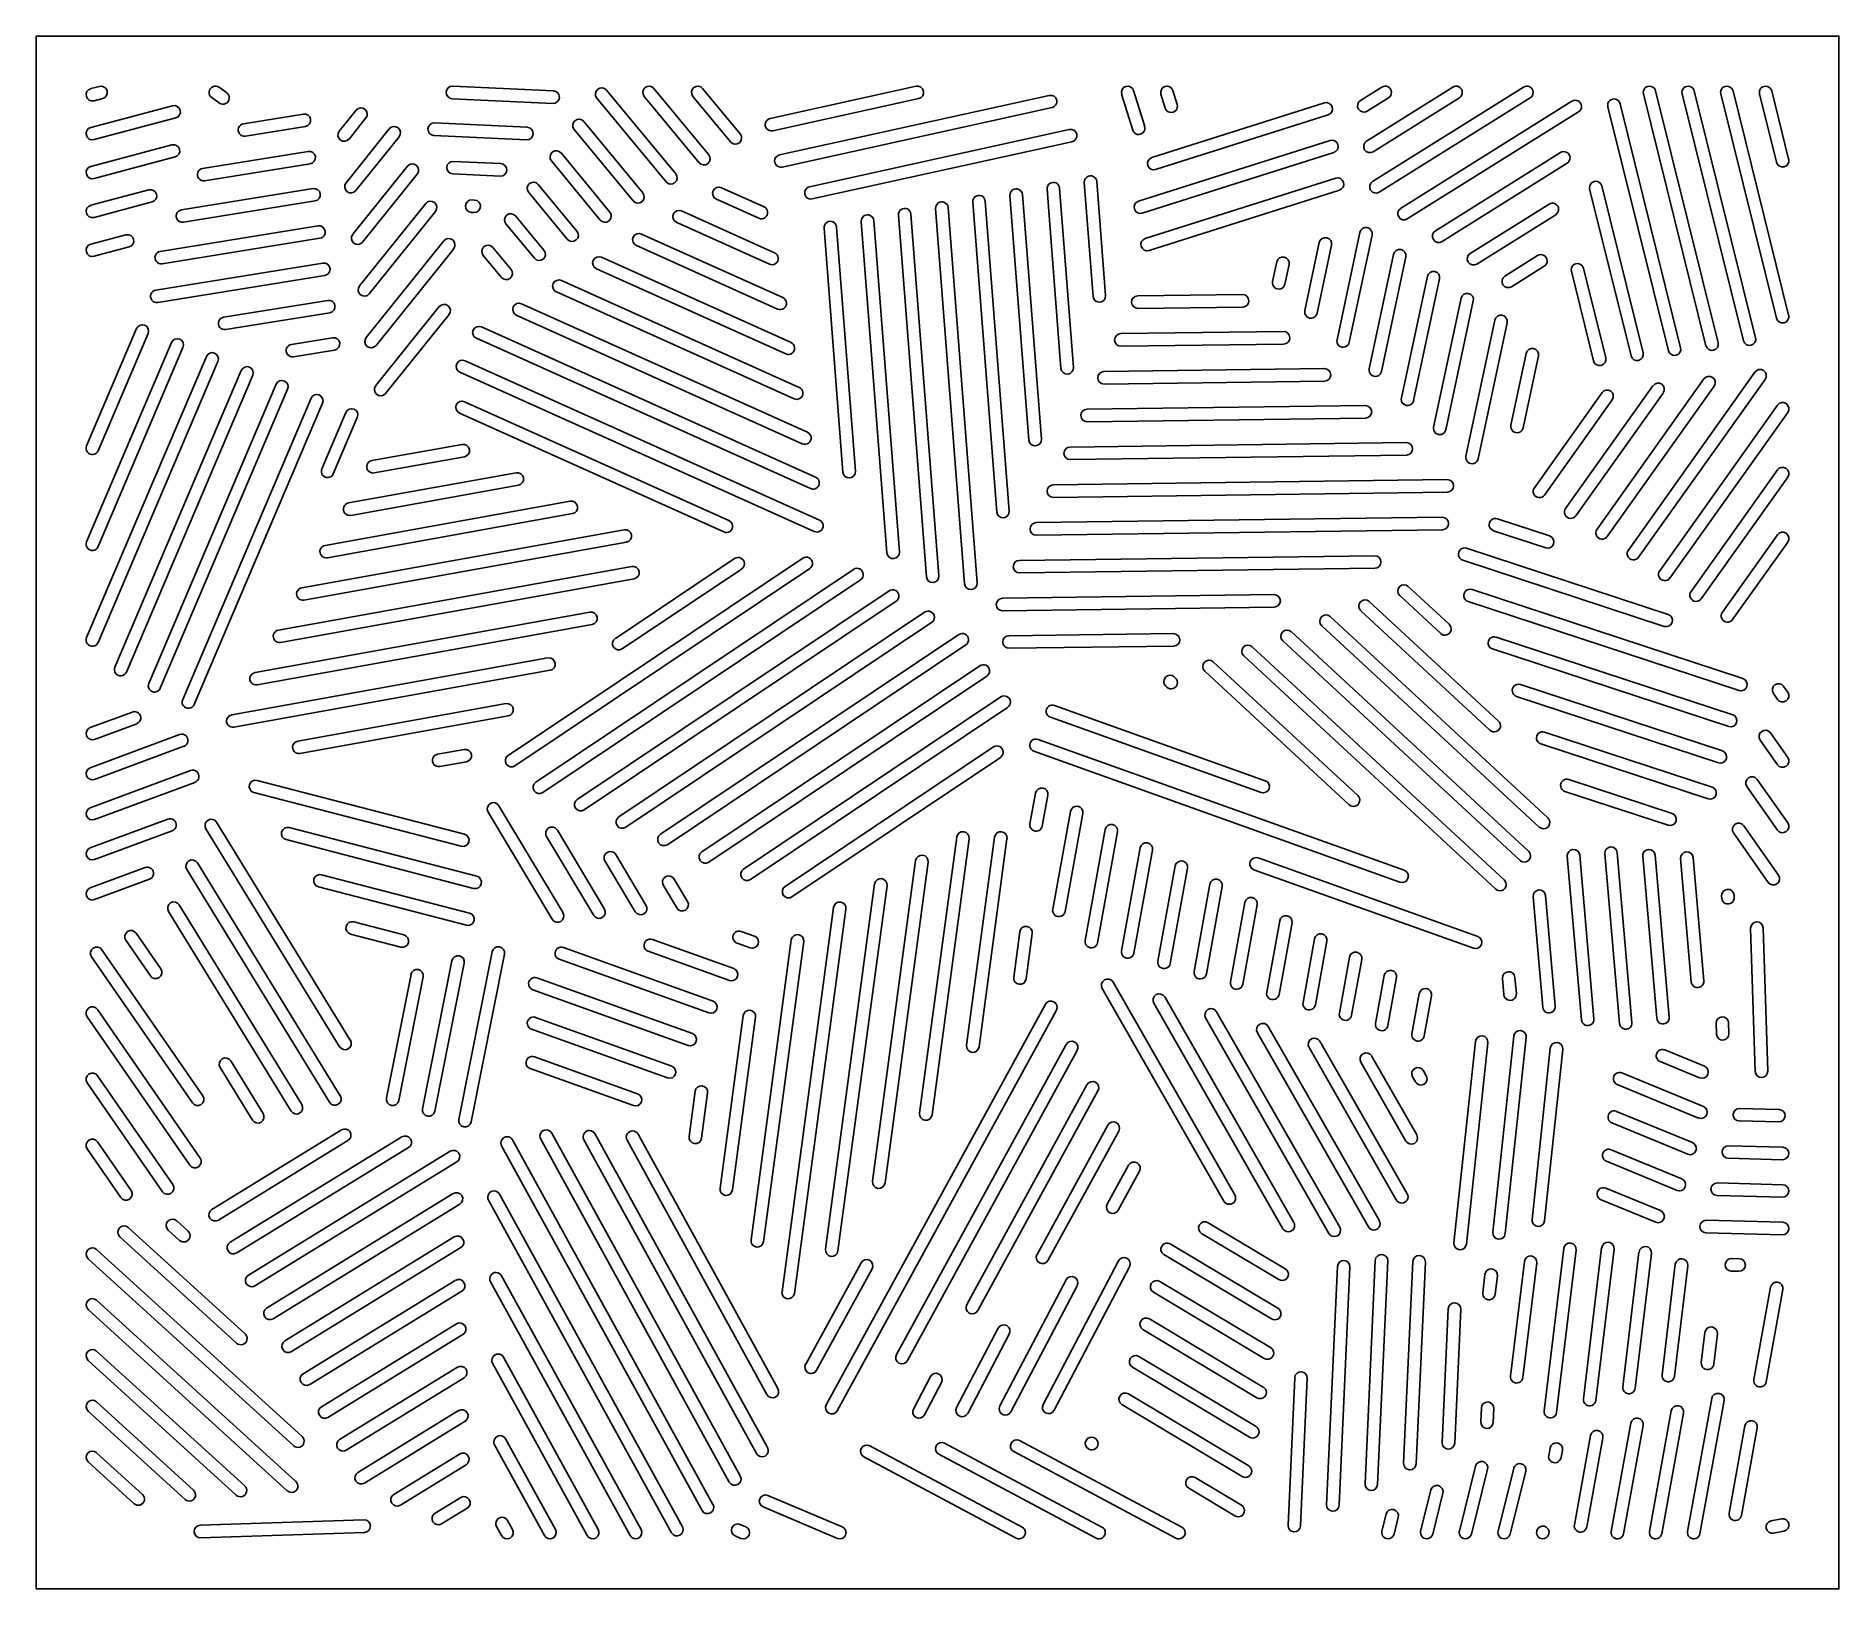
# Model space of a CAD drawing. Header units: inches. Extents: x 0 to 36, y 0 to 31.
import ezdxf

# ---------------------------------------------------------------- set-up
doc = ezdxf.new("R2010")
doc.units = ezdxf.units.IN
doc.layers.add('PROFILE', color=1, linetype='Continuous')
doc.layers.add('SLOTS', color=3, linetype='Continuous')

msp = doc.modelspace()

# ---------------------------------------------------------------- linework, layer by layer
at = {"layer": 'PROFILE'}
msp.add_lwpolyline([(0, 0), (36, 0), (36, 31), (0, 31)], close=True, dxfattribs=at)
at = {"layer": 'SLOTS'}
for p, q in [((1.093, 29.95), (1.267, 29.996)), ((3.653, 29.977), (3.807, 29.867)), ((8.319, 30), (10.33, 29.906)), ((11.39, 29.922), (12.773, 28.25)), ((12.337, 29.955), (13.431, 28.631)), ((13.31, 29.955), (14.061, 29.046)), ((14.657, 29.354), (17.573, 29.997)), ((21.916, 29.912), (22.137, 29.194)), ((22.701, 29.912), (22.785, 29.637)), ((26.446, 29.713), (26.874, 29.981)), ((26.567, 28.904), (28.288, 29.981)), ((26.689, 28.095), (29.702, 29.981)), ((32.339, 29.905), (33.587, 24.878)), ((33.112, 29.905), (34.335, 24.978)), ((33.885, 29.905), (34.996, 25.427)), ((34.657, 29.905), (34.996, 28.54)), ((1.093, 29.173), (2.726, 29.608)), ((1.331, 29.754), (1.157, 29.708)), ((3.662, 29.663), (3.508, 29.773)), ((6.055, 29.102), (6.393, 29.521)), ((10.318, 29.656), (8.307, 29.75)), ((12.58, 28.091), (11.198, 29.763)), ((13.238, 28.472), (12.144, 29.795)), ((13.868, 28.887), (13.117, 29.795)), ((17.627, 29.753), (14.711, 29.11)), ((14.847, 28.628), (20.233, 29.815)), ((20.287, 29.571), (14.9, 28.384)), ((21.898, 29.121), (21.677, 29.838)), ((22.281, 28.575), (25.725, 29.665)), ((22.546, 29.563), (22.462, 29.838)), ((27.007, 29.769), (26.579, 29.501)), ((28.42, 29.769), (26.7, 28.692)), ((29.834, 29.769), (26.821, 27.883)), ((27.248, 27.561), (30.668, 29.701)), ((32.597, 24.717), (31.387, 29.59)), ((31.63, 29.65), (32.839, 24.778)), ((33.344, 24.818), (32.097, 29.845)), ((34.092, 24.918), (32.869, 29.845)), ((34.754, 25.367), (33.642, 29.845)), ((34.754, 28.48), (34.415, 29.845)), ((2.79, 29.367), (1.157, 28.932)), ((4.141, 29.249), (5.338, 29.442)), ((5.378, 29.196), (4.181, 29.003)), ((6.587, 29.365), (6.25, 28.945)), ((7.956, 29.266), (9.806, 29.179)), ((10.937, 29.294), (12.115, 27.868)), ((25.801, 29.427), (22.356, 28.336)), ((30.801, 29.489), (27.381, 27.349)), ((1.093, 28.397), (2.712, 28.828)), ((6.19, 28.072), (7.054, 29.147)), ((7.249, 28.991), (6.385, 27.915)), ((9.794, 28.93), (7.945, 29.016)), ((11.923, 27.709), (10.744, 29.135)), ((15.446, 27.992), (20.631, 29.135)), ((20.684, 28.891), (15.5, 27.748)), ((22.013, 27.703), (25.838, 28.914)), ((2.776, 28.587), (1.157, 28.156)), ((3.325, 28.358), (5.435, 28.698)), ((5.475, 28.452), (3.364, 28.111)), ((8.331, 28.498), (9.281, 28.453)), ((11.265, 27.328), (10.29, 28.506)), ((10.483, 28.666), (11.458, 27.487)), ((25.913, 28.676), (22.089, 27.465)), ((27.942, 27.11), (30.44, 28.674)), ((30.573, 28.462), (28.075, 26.898)), ((6.325, 27.042), (7.417, 28.402)), ((7.612, 28.245), (6.519, 26.885)), ((9.27, 28.203), (8.319, 28.248)), ((21.18, 28.094), (21.356, 25.819)), ((22.148, 26.959), (25.951, 28.163)), ((1.093, 27.621), (2.253, 27.93)), ((2.902, 27.53), (5.532, 27.954)), ((8.706, 27.729), (8.757, 27.727)), ((10.607, 26.946), (9.837, 27.878)), ((10.029, 28.037), (10.8, 27.105)), ((14.433, 27.364), (13.584, 27.745)), ((13.687, 27.973), (14.536, 27.592)), ((19.824, 22.932), (19.447, 27.815)), ((19.696, 27.835), (20.074, 22.951)), ((20.466, 24.366), (20.189, 27.945)), ((20.438, 27.964), (20.715, 24.385)), ((21.107, 25.8), (20.931, 28.075)), ((26.026, 27.925), (22.224, 26.721)), ((31.849, 24.617), (31.022, 27.947)), ((31.265, 28.008), (32.091, 24.677)), ((2.317, 27.688), (1.157, 27.38)), ((5.572, 27.708), (2.942, 27.283)), ((6.459, 26.012), (7.781, 27.657)), ((7.976, 27.5), (6.654, 25.855)), ((8.745, 27.477), (8.694, 27.48)), ((9.576, 27.409), (10.142, 26.724)), ((12.888, 27.51), (14.747, 26.674)), ((17.778, 20.206), (17.22, 27.426)), ((17.469, 27.446), (18.028, 20.225)), ((18.542, 20.064), (17.962, 27.556)), ((18.212, 27.575), (18.791, 20.083)), ((19.183, 21.498), (18.705, 27.686)), ((18.954, 27.705), (19.432, 21.517)), ((28.636, 26.66), (30.212, 27.646)), ((30.344, 27.434), (28.769, 26.448)), ((1.093, 26.845), (1.795, 27.032)), ((2.479, 26.702), (5.63, 27.21)), ((9.95, 26.565), (9.383, 27.25)), ((12.089, 27.047), (14.911, 25.778)), ((14.644, 26.446), (12.785, 27.282)), ((16.113, 22.294), (15.736, 27.167)), ((15.985, 27.186), (16.362, 22.313)), ((16.989, 20.682), (16.478, 27.297)), ((16.727, 27.316), (17.239, 20.701)), ((25.978, 24.938), (26.434, 27.079)), ((26.678, 27.027), (26.222, 24.886)), ((1.859, 26.79), (1.157, 26.603)), ((5.669, 26.964), (2.519, 26.456)), ((6.594, 24.981), (8.144, 26.911)), ((8.339, 26.755), (6.789, 24.825)), ((9.122, 26.781), (9.484, 26.342)), ((14.808, 25.55), (11.987, 26.819)), ((25.335, 25.519), (25.624, 26.877)), ((25.869, 26.825), (25.579, 25.467)), ((26.621, 24.357), (27.108, 26.642)), ((2.39, 25.928), (5.727, 26.466)), ((9.292, 26.183), (8.929, 26.621)), ((14.972, 24.654), (11.188, 26.355)), ((11.29, 26.583), (15.075, 24.882)), ((24.692, 26.1), (24.775, 26.491)), ((25.02, 26.439), (24.936, 26.048)), ((27.352, 26.59), (26.865, 24.305)), ((29.33, 26.209), (29.983, 26.618)), ((30.116, 26.406), (29.463, 25.997)), ((31.101, 24.517), (30.657, 26.305)), ((30.9, 26.365), (31.343, 24.577)), ((5.767, 26.22), (2.43, 25.681)), ((10.492, 26.12), (15.239, 23.986)), ((27.264, 23.775), (27.781, 26.204)), ((28.026, 26.152), (27.508, 23.723)), ((3.745, 25.387), (5.824, 25.722)), ((6.784, 24.021), (8.051, 25.598)), ((9.693, 25.657), (15.403, 23.09)), ((15.136, 23.758), (10.389, 25.892)), ((21.997, 25.813), (24.09, 25.841)), ((24.094, 25.591), (22.001, 25.563)), ((27.907, 23.194), (28.455, 25.767)), ((28.699, 25.715), (28.151, 23.142)), ((5.864, 25.476), (3.785, 25.14)), ((8.246, 25.441), (6.979, 23.864)), ((15.3, 22.862), (9.59, 25.429)), ((28.55, 22.613), (29.129, 25.33)), ((29.373, 25.277), (28.794, 22.561)), ((1.01, 22.819), (2.008, 25.161)), ((1.01, 20.905), (2.704, 24.883)), ((2.238, 25.063), (1.24, 22.721)), ((5.1, 24.846), (5.921, 24.978)), ((15.464, 21.966), (8.792, 24.966)), ((8.894, 25.194), (15.567, 22.194)), ((21.66, 25.059), (24.908, 25.102)), ((24.912, 24.852), (21.663, 24.809)), ((1.01, 18.992), (3.401, 24.604)), ((2.934, 24.785), (1.24, 20.807)), ((3.631, 24.506), (1.24, 18.894)), ((5.961, 24.732), (5.14, 24.599)), ((8.566, 24.519), (15.642, 21.338)), ((29.448, 23.231), (29.754, 24.666)), ((29.999, 24.614), (29.693, 23.179)), ((1.574, 18.401), (4.098, 24.326)), ((4.328, 24.228), (1.804, 18.303)), ((15.54, 21.11), (8.463, 24.291)), ((21.322, 24.304), (25.726, 24.362)), ((31.169, 21.154), (33.304, 24.156)), ((31.795, 20.74), (34.322, 24.292)), ((34.526, 24.147), (31.999, 20.595)), ((2.251, 18.078), (4.794, 24.048)), ((5.024, 23.95), (2.481, 17.98)), ((2.928, 17.754), (5.491, 23.77)), ((25.729, 24.112), (21.326, 24.054)), ((29.918, 21.982), (31.269, 23.883)), ((30.543, 21.568), (32.287, 24.019)), ((32.491, 23.874), (30.747, 21.423)), ((33.508, 24.011), (31.373, 21.009)), ((5.721, 23.672), (3.158, 17.656)), ((5.706, 22.359), (6.185, 23.485)), ((13.733, 21.1), (8.453, 23.473)), ((8.555, 23.701), (13.836, 21.328)), ((20.985, 23.55), (26.544, 23.623)), ((31.473, 23.738), (30.121, 21.838)), ((32.421, 20.326), (34.773, 23.633)), ((34.977, 23.488), (32.625, 20.181)), ((6.415, 23.387), (5.936, 22.261)), ((26.547, 23.373), (20.988, 23.3)), ((6.705, 22.525), (8.508, 22.849)), ((20.647, 22.795), (27.362, 22.884)), ((8.552, 22.603), (6.749, 22.279)), ((27.365, 22.634), (20.651, 22.545)), ((33.047, 19.912), (34.773, 22.339)), ((6.239, 21.679), (9.586, 22.281)), ((9.631, 22.035), (6.283, 21.432)), ((20.31, 22.041), (28.18, 22.145)), ((34.977, 22.194), (33.25, 19.767)), ((5.772, 20.833), (10.665, 21.713)), ((28.183, 21.895), (20.313, 21.791)), ((10.709, 21.467), (5.817, 20.586)), ((19.972, 21.286), (28.08, 21.393)), ((29.18, 21.363), (30.222, 21.021)), ((5.306, 19.986), (11.743, 21.145)), ((11.788, 20.899), (5.35, 19.74)), ((28.083, 21.143), (19.976, 21.036)), ((30.144, 20.783), (29.102, 21.126)), ((33.673, 19.498), (34.773, 21.045)), ((34.977, 20.9), (33.876, 19.353)), ((9.424, 16.639), (15.309, 20.577)), ((11.567, 18.975), (13.949, 20.569)), ((19.635, 20.532), (26.729, 20.625)), ((32.513, 19.216), (28.488, 20.538)), ((28.566, 20.776), (32.591, 19.453)), ((4.839, 19.14), (11.896, 20.411)), ((11.94, 20.165), (4.884, 18.894)), ((15.448, 20.369), (9.563, 16.431)), ((9.978, 16.107), (16.325, 20.354)), ((14.088, 20.361), (11.706, 18.767)), ((26.732, 20.375), (19.638, 20.282)), ((16.464, 20.146), (10.118, 15.899)), ((10.808, 15.76), (17.034, 19.926)), ((19.297, 19.777), (24.721, 19.849)), ((28.048, 19.073), (27.23, 19.83)), ((27.399, 20.014), (28.218, 19.257)), ((28.674, 19.951), (34.084, 18.174)), ((4.373, 18.294), (11.059, 19.498)), ((17.173, 19.718), (10.947, 15.552)), ((11.637, 15.412), (17.743, 19.498)), ((24.724, 19.599), (19.301, 19.527)), ((29.032, 17.142), (26.451, 19.529)), ((26.621, 19.713), (29.202, 17.325)), ((34.006, 17.936), (28.596, 19.713)), ((11.103, 19.252), (4.417, 18.048)), ((17.882, 19.29), (11.776, 15.205)), ((25.063, 19.11), (29.802, 14.727)), ((30.016, 15.21), (25.672, 19.228)), ((25.842, 19.412), (30.186, 15.394)), ((12.467, 15.065), (18.427, 19.053)), ((18.566, 18.845), (12.606, 14.857)), ((19.428, 19.029), (22.713, 19.072)), ((22.716, 18.822), (19.431, 18.779)), ((24.284, 18.809), (29.317, 14.154)), ((29.632, 14.543), (24.893, 18.927)), ((33.8, 17.214), (29.079, 18.765)), ((29.157, 19.003), (33.878, 17.452)), ((3.907, 17.448), (10.222, 18.585)), ((13.296, 14.718), (18.844, 18.43)), ((23.505, 18.508), (26.391, 15.839)), ((29.148, 13.97), (24.114, 18.625)), ((10.266, 18.339), (3.951, 17.202)), ((18.983, 18.222), (13.435, 14.51)), ((22.582, 18), (22.557, 18.023)), ((22.726, 18.207), (22.752, 18.183)), ((26.221, 15.655), (23.335, 18.324)), ((29.64, 18.055), (33.672, 16.73)), ((34.896, 18.018), (34.977, 17.902)), ((5.225, 16.924), (9.385, 17.673)), ((14.126, 14.37), (19.262, 17.807)), ((33.594, 16.493), (29.562, 17.817)), ((34.773, 17.758), (34.692, 17.874)), ((1.082, 17.194), (1.923, 17.506)), ((9.429, 17.427), (5.27, 16.678)), ((19.401, 17.599), (14.265, 14.162)), ((24.46, 15.899), (20.254, 17.402)), ((20.338, 17.637), (24.544, 16.135)), ((1.082, 16.394), (2.865, 17.055)), ((2.01, 17.271), (1.168, 16.96)), ((20.007, 16.959), (27.32, 14.347)), ((30.123, 17.107), (33.466, 16.009)), ((34.773, 16.453), (34.427, 16.946)), ((34.631, 17.09), (34.977, 16.597)), ((2.952, 16.821), (1.168, 16.16)), ((8.018, 16.664), (8.548, 16.76)), ((14.955, 14.023), (19.118, 16.808)), ((19.257, 16.6), (15.094, 13.815)), ((27.235, 14.111), (19.923, 16.724)), ((33.388, 15.771), (30.045, 16.869)), ((1.082, 15.595), (3.086, 16.337)), ((8.592, 16.514), (8.062, 16.418)), ((3.172, 16.102), (1.168, 15.36)), ((8.49, 14.825), (4.349, 15.9)), ((4.412, 16.142), (8.553, 15.067)), ((19.847, 15.275), (19.958, 15.887)), ((20.204, 15.843), (20.093, 15.23)), ((32.589, 15.244), (30.528, 15.921)), ((30.606, 16.159), (32.667, 15.481)), ((34.773, 15.148), (34.162, 16.018)), ((34.366, 16.162), (34.977, 15.292)), ((10.307, 13.37), (9.029, 15.508)), ((9.243, 15.636), (10.522, 13.498)), ((20.301, 13.57), (20.655, 15.523)), ((1.082, 14.795), (2.631, 15.369)), ((2.718, 15.134), (1.168, 14.56)), ((6.062, 10.824), (3.392, 15.176)), ((3.605, 15.307), (6.275, 10.955)), ((5.056, 15.2), (8.801, 14.228)), ((10.409, 15.148), (11.351, 13.573)), ((20.901, 15.479), (20.547, 13.525)), ((20.951, 12.945), (21.351, 15.159)), ((34.101, 15.234), (34.794, 14.248)), ((8.738, 13.986), (4.993, 14.958)), ((11.136, 13.445), (10.194, 15.02)), ((17.643, 9.495), (18.383, 15.008)), ((18.631, 14.975), (17.891, 9.462)), ((18.582, 10.853), (19.14, 15.009)), ((19.387, 14.976), (18.83, 10.82)), ((21.597, 15.115), (21.197, 12.901)), ((21.675, 12.739), (22.047, 14.796)), ((34.589, 14.105), (33.897, 15.091)), ((1.082, 13.995), (2.177, 14.401)), ((3.224, 14.494), (6.075, 9.847)), ((11.965, 13.52), (11.36, 14.532)), ((11.575, 14.66), (12.179, 13.648)), ((16.704, 8.138), (17.563, 14.541)), ((17.811, 14.507), (16.952, 8.104)), ((22.293, 14.751), (21.921, 12.694)), ((22.4, 12.532), (22.744, 14.432)), ((24.403, 14.592), (28.788, 13.026)), ((30.859, 11.361), (30.576, 14.625)), ((30.825, 14.647), (31.108, 11.382)), ((31.618, 11.287), (31.324, 14.676)), ((31.573, 14.698), (31.867, 11.309)), ((32.362, 11.392), (32.081, 14.628)), ((32.33, 14.649), (32.611, 11.414)), ((33.052, 12.118), (32.838, 14.579)), ((33.087, 14.6), (33.301, 12.14)), ((2.264, 14.166), (1.168, 13.761)), ((5.862, 9.716), (3.011, 14.364)), ((5.699, 14.258), (8.656, 13.491)), ((12.794, 13.595), (12.526, 14.043)), ((12.74, 14.172), (13.008, 13.723)), ((15.765, 6.78), (16.744, 14.073)), ((22.99, 14.387), (22.646, 12.487)), ((23.125, 12.325), (23.44, 14.068)), ((28.704, 12.79), (24.319, 14.357)), ((8.593, 13.249), (5.637, 14.016)), ((16.992, 14.04), (16.013, 6.747)), ((23.686, 14.023), (23.371, 12.28)), ((23.85, 12.118), (24.136, 13.704)), ((30.084, 11.612), (29.893, 13.818)), ((30.142, 13.84), (30.333, 11.634)), ((33.66, 13.789), (33.656, 13.83)), ((33.905, 13.852), (33.909, 13.81)), ((5.091, 9.538), (2.646, 13.525)), ((2.859, 13.655), (5.304, 9.669)), ((14.895, 5.934), (15.924, 13.605)), ((16.172, 13.572), (15.142, 5.901)), ((24.382, 13.659), (24.096, 12.073)), ((24.574, 11.911), (24.833, 13.34)), ((1.998, 13.091), (2.489, 12.379)), ((7.284, 12.814), (6.28, 13.074)), ((6.343, 13.316), (7.347, 13.056)), ((12.306, 12.966), (13.931, 12.384)), ((14.081, 13.127), (14.343, 13.033)), ((19.521, 12.211), (19.643, 13.119)), ((19.891, 13.086), (19.769, 12.178)), ((25.079, 13.295), (24.82, 11.866)), ((25.299, 11.704), (25.529, 12.976)), ((34.328, 10.33), (34.237, 13.189)), ((34.487, 13.197), (34.578, 10.338)), ((3.122, 9.703), (1.108, 12.619)), ((1.314, 12.761), (3.328, 9.845)), ((2.283, 12.237), (1.792, 12.949)), ((8.44, 9.37), (9.106, 12.721)), ((9.352, 12.673), (8.686, 9.322)), ((10.531, 12.805), (13.519, 11.735)), ((13.846, 12.149), (12.221, 12.731)), ((14.259, 12.798), (13.997, 12.892)), ((14.276, 6.966), (15.08, 12.956)), ((15.328, 12.922), (14.524, 6.932)), ((25.775, 12.931), (25.545, 11.659)), ((26.024, 11.497), (26.225, 12.612)), ((6.997, 9.801), (7.487, 12.267)), ((7.719, 9.585), (8.305, 12.539)), ((8.551, 12.49), (7.964, 9.537)), ((13.434, 11.5), (10.446, 12.57)), ((26.471, 12.567), (26.27, 11.453)), ((26.749, 11.29), (26.922, 12.248)), ((7.732, 12.218), (7.242, 9.752)), ((13.022, 10.851), (9.917, 11.963)), ((10.002, 12.198), (13.106, 11.086)), ((23.718, 7.742), (21.289, 11.989)), ((21.506, 12.113), (23.935, 7.866)), ((27.168, 12.203), (26.995, 11.246)), ((27.473, 11.083), (27.618, 11.884)), ((29.31, 11.863), (29.282, 12.188)), ((29.531, 12.209), (29.559, 11.885)), ((1.228, 11.566), (3.275, 8.602)), ((15.779, 3.678), (20.154, 11.672)), ((20.374, 11.552), (15.999, 3.558)), ((24.897, 7.192), (22.322, 11.694)), ((22.539, 11.818), (25.114, 7.316)), ((23.571, 11.523), (26.032, 7.222)), ((27.864, 11.839), (27.72, 11.039)), ((3.069, 8.46), (1.022, 11.424)), ((12.61, 10.202), (9.892, 11.175)), ((9.976, 11.41), (12.694, 10.437)), ((13.658, 7.998), (14.121, 11.445)), ((14.369, 11.412), (13.906, 7.964)), ((25.815, 7.098), (23.354, 11.399)), ((24.604, 11.228), (26.823, 7.35)), ((33.554, 11.077), (33.547, 11.293)), ((33.797, 11.301), (33.804, 11.085)), ((17.182, 4.678), (20.569, 10.868)), ((26.606, 7.226), (24.387, 11.104)), ((27.161, 7.765), (25.42, 10.809)), ((25.637, 10.934), (27.378, 7.889)), ((28.313, 6.909), (28.742, 10.929)), ((28.991, 10.902), (28.562, 6.882)), ((29.09, 7.119), (29.508, 11.035)), ((29.756, 11.008), (29.338, 7.093)), ((3.889, 10.541), (4.534, 9.491)), ((9.951, 10.623), (12.011, 9.885)), ((20.789, 10.748), (17.401, 4.558)), ((27.352, 8.942), (26.452, 10.515)), ((26.669, 10.639), (27.569, 9.066)), ((29.871, 7.376), (30.237, 10.798)), ((30.485, 10.772), (30.12, 7.349)), ((33.218, 10.204), (32.429, 10.528)), ((32.524, 10.76), (33.313, 10.435)), ((2.524, 7.93), (1.022, 10.104)), ((1.228, 10.246), (2.73, 8.072)), ((4.321, 9.36), (3.676, 10.41)), ((11.927, 9.65), (9.867, 10.387)), ((27.542, 10.12), (27.485, 10.22)), ((27.702, 10.344), (27.759, 10.244)), ((31.668, 10.301), (33.293, 9.632)), ((13.04, 9.029), (13.161, 9.934)), ((13.409, 9.901), (13.288, 8.996)), ((18.584, 5.678), (20.985, 10.065)), ((21.204, 9.945), (18.803, 5.558)), ((33.198, 9.401), (31.573, 10.069)), ((31.56, 9.534), (33.077, 8.91)), ((34.016, 9.592), (34.804, 9.572)), ((3.51, 7.576), (6.098, 9.163)), ((3.875, 6.92), (7.306, 9.025)), ((10.297, 9.099), (14.062, 2.255)), ((11.158, 9.089), (14.606, 2.822)), ((12.02, 9.078), (14.814, 4)), ((19.987, 6.678), (21.4, 9.261)), ((21.619, 9.141), (20.206, 6.558)), ((32.982, 8.679), (31.465, 9.303)), ((34.797, 9.322), (34.01, 9.342)), ((1.692, 7.814), (1.022, 8.784)), ((1.228, 8.927), (1.898, 7.956)), ((6.228, 8.95), (3.641, 7.363)), ((7.437, 8.812), (4.006, 6.707)), ((4.239, 6.264), (8.272, 8.737)), ((13.298, 1.567), (9.297, 8.843)), ((9.516, 8.963), (13.517, 1.688)), ((13.842, 2.134), (10.078, 8.979)), ((14.386, 2.701), (10.939, 8.968)), ((14.595, 3.879), (11.801, 8.958)), ((31.452, 8.768), (32.862, 8.188)), ((33.794, 8.848), (34.878, 8.819)), ((8.402, 8.524), (4.37, 6.05)), ((21.389, 7.679), (21.815, 8.458)), ((22.035, 8.338), (21.608, 7.559)), ((32.767, 7.956), (31.357, 8.537)), ((34.872, 8.569), (33.788, 8.598)), ((31.344, 8.001), (32.437, 7.552)), ((33.572, 8.104), (34.878, 8.069)), ((4.604, 5.607), (8.33, 7.893)), ((8.461, 7.68), (4.735, 5.394)), ((12.687, 1.123), (9.035, 7.762)), ((9.254, 7.882), (12.906, 1.243)), ((32.342, 7.32), (31.249, 7.77)), ((34.872, 7.819), (33.566, 7.854)), ((1.842, 7.215), (4.173, 5.093)), ((2.808, 7.35), (3.034, 7.144)), ((23.403, 7.311), (24.945, 6.39)), ((33.35, 7.359), (34.878, 7.319)), ((4.005, 4.908), (1.674, 7.03)), ((2.866, 6.959), (2.64, 7.165)), ((4.968, 4.951), (8.351, 7.026)), ((22.648, 6.888), (24.799, 5.604)), ((24.816, 6.176), (23.274, 7.097)), ((34.872, 7.069), (33.344, 7.109)), ((5.144, 2.857), (1.041, 6.592)), ((1.209, 6.777), (5.312, 3.042)), ((8.482, 6.813), (5.099, 4.738)), ((15.368, 4.487), (16.475, 6.511)), ((20.108, 3.682), (21.613, 6.548)), ((24.67, 5.389), (22.52, 6.674)), ((26.538, 2.095), (26.742, 6.559)), ((26.992, 6.547), (26.788, 2.084)), ((27.308, 2.509), (27.492, 6.537)), ((27.742, 6.526), (27.558, 2.497)), ((29.442, 4.25), (29.718, 6.538)), ((29.967, 6.508), (29.69, 4.22)), ((30.113, 3.555), (30.505, 6.796)), ((30.753, 6.766), (30.362, 3.525)), ((30.898, 3.795), (31.262, 6.812)), ((31.511, 6.782), (31.146, 3.765)), ((31.682, 4.036), (32.007, 6.726)), ((32.256, 6.696), (31.931, 4.006)), ((32.467, 4.276), (32.733, 6.482)), ((33.857, 6.595), (34.01, 6.591)), ((5.333, 4.295), (8.372, 6.159)), ((11.863, 1.065), (9.075, 6.133)), ((9.294, 6.253), (12.082, 1.185)), ((16.694, 6.391), (15.587, 4.367)), ((19.244, 3.652), (20.568, 6.171)), ((21.835, 6.432), (20.329, 3.566)), ((22.439, 6.14), (24.652, 4.818)), ((25.769, 1.682), (25.986, 6.436)), ((26.235, 6.425), (26.018, 1.67)), ((28.887, 5.913), (28.932, 6.28)), ((29.18, 6.25), (29.136, 5.883)), ((32.982, 6.452), (32.715, 4.246)), ((34.004, 6.342), (33.851, 6.346)), ((1.209, 5.762), (5.186, 2.143)), ((8.503, 5.946), (5.464, 4.082)), ((20.789, 6.054), (19.466, 3.536)), ((24.524, 4.603), (22.311, 5.925)), ((34.303, 4.179), (34.635, 6.021)), ((34.881, 5.977), (34.549, 4.134)), ((5.017, 1.958), (1.041, 5.578)), ((28.078, 2.922), (28.2, 5.593)), ((28.449, 5.582), (28.327, 2.911)), ((5.697, 3.638), (8.394, 5.293)), ((8.525, 5.08), (5.828, 3.425)), ((18.381, 3.622), (19.213, 5.204)), ((19.434, 5.088), (18.603, 3.505)), ((24.378, 3.817), (22.101, 5.177)), ((22.23, 5.391), (24.506, 4.031)), ((33.252, 4.517), (33.324, 5.12)), ((33.573, 5.09), (33.5, 4.487)), ((1.209, 4.748), (4.166, 2.057)), ((3.997, 1.873), (1.041, 4.563)), ((6.062, 2.982), (8.415, 4.426)), ((11.007, 1.065), (9.115, 4.504)), ((9.334, 4.624), (11.226, 1.185)), ((24.232, 3.03), (21.892, 4.428)), ((22.02, 4.643), (24.36, 3.245)), ((8.546, 4.213), (6.193, 2.769)), ((17.518, 3.591), (17.858, 4.238)), ((18.079, 4.121), (17.739, 3.475)), ((24.999, 1.268), (25.134, 4.217)), ((25.383, 4.206), (25.249, 1.257)), ((1.209, 3.734), (3.146, 1.972)), ((24.086, 2.244), (21.683, 3.679)), ((21.811, 3.894), (24.214, 2.459)), ((28.847, 3.335), (28.86, 3.613)), ((29.11, 3.601), (29.097, 3.324)), ((32.979, 1.147), (33.46, 3.803)), ((33.706, 3.759), (33.225, 1.103)), ((2.977, 1.787), (1.041, 3.549)), ((6.426, 2.326), (8.436, 3.559)), ((8.567, 3.346), (6.557, 2.113)), ((31.454, 1.147), (31.846, 3.308)), ((32.092, 3.264), (31.7, 1.103)), ((32.217, 1.147), (32.653, 3.556)), ((32.899, 3.511), (32.463, 1.103)), ((33.807, 1.513), (34.123, 3.258)), ((9.374, 2.996), (10.37, 1.185)), ((18.142, 2.909), (21.284, 1.235)), ((19.639, 2.962), (22.88, 1.235)), ((21.135, 3.014), (21.142, 3.011)), ((30.717, 1.281), (31.039, 3.061)), ((31.285, 3.016), (30.963, 1.237)), ((34.369, 3.214), (34.053, 1.469)), ((1.957, 1.701), (1.041, 2.535)), ((1.209, 2.72), (2.125, 1.886)), ((7.143, 1.886), (8.458, 2.692)), ((10.151, 1.065), (9.155, 2.875)), ((19.571, 1.015), (16.528, 2.636)), ((16.646, 2.856), (19.689, 1.235)), ((21.167, 1.015), (18.025, 2.688)), ((22.762, 1.015), (19.521, 2.741)), ((21.024, 2.79), (21.018, 2.794)), ((30.205, 2.666), (30.232, 2.813)), ((30.478, 2.769), (30.451, 2.621)), ((8.588, 2.479), (7.274, 1.673)), ((23.144, 2.224), (24.068, 1.672)), ((28.42, 1.155), (28.742, 2.45)), ((28.985, 2.39), (28.663, 1.095)), ((29.193, 1.155), (29.505, 2.409)), ((29.748, 2.349), (29.436, 1.095)), ((7.967, 1.511), (8.479, 1.825)), ((14.615, 1.867), (16.099, 1.24)), ((23.94, 1.458), (23.016, 2.01)), ((27.647, 1.155), (27.85, 1.971)), ((28.093, 1.911), (27.89, 1.095)), ((8.61, 1.612), (8.098, 1.298)), ((16.002, 1.01), (14.518, 1.636)), ((26.874, 1.155), (26.958, 1.492)), ((3.278, 1.27), (6.547, 1.379)), ((6.556, 1.129), (3.286, 1.02)), ((9.295, 1.065), (9.195, 1.246)), ((9.414, 1.367), (9.514, 1.185)), ((14.059, 1.287), (14.17, 1.24)), ((27.201, 1.431), (27.117, 1.095)), ((29.966, 1.155), (29.967, 1.159)), ((30.209, 1.099), (30.208, 1.095)), ((34.648, 1.361), (34.852, 1.398)), ((34.898, 1.153), (34.694, 1.115)), ((14.073, 1.01), (13.962, 1.057))]:
    msp.add_line(p, q, dxfattribs=at)
for centre, start, end in [((1.125, 29.829), -255.0915, -75.0915), ((1.299, 29.875), -75.0915, 104.9085), ((3.58, 29.875), 54.5139, 234.5139), ((8.313, 29.875), 87.3156, 267.3156), ((10.324, 29.781), -92.6844, 87.3156), ((11.294, 29.843), 39.5808, 219.5808), ((12.241, 29.875), 39.5808, 219.5808), ((13.214, 29.875), 39.5808, 219.5808), ((17.6, 29.875), -77.5707, 102.4293), ((21.797, 29.875), 17.0655, 197.0655), ((22.582, 29.875), 17.0655, 197.0655), ((26.94, 29.875), -57.9592, 122.0408), ((28.354, 29.875), -57.9592, 122.0408), ((29.768, 29.875), -57.9592, 122.0408), ((32.218, 29.875), 13.9404, 193.9404), ((32.991, 29.875), 13.9404, 193.9404), ((33.763, 29.875), 13.9404, 193.9404), ((34.536, 29.875), 13.9404, 193.9404), ((2.758, 29.487), -75.0915, 104.9085), ((3.734, 29.765), -125.4861, 54.5139), ((6.49, 29.443), -38.774, 141.226), ((20.26, 29.693), -77.5707, 102.4293), ((22.666, 29.6), -162.9345, 17.0655), ((25.763, 29.546), -72.4324, 107.5676), ((26.512, 29.607), -237.9592, -57.9592), ((30.735, 29.595), -57.9592, 122.0408), ((31.508, 29.62), 13.9404, 193.9404), ((1.125, 29.053), -255.0915, -75.0915), ((4.161, 29.126), 99.1605, 279.1605), ((5.358, 29.319), -80.8395, 99.1605), ((7.151, 29.069), -38.774, 141.226), ((7.951, 29.141), 87.3156, 267.3156), ((9.8, 29.054), -92.6844, 87.3156), ((10.84, 29.214), 39.5808, 219.5808), ((14.684, 29.232), 102.4293, 282.4293), ((22.017, 29.158), -162.9345, 17.0655), ((2.744, 28.707), -75.0915, 104.9085), ((6.153, 29.024), -218.774, -38.774), ((13.964, 28.967), -140.4192, 39.5808), ((20.657, 29.013), -77.5707, 102.4293), ((25.876, 28.795), -72.4324, 107.5676), ((26.634, 28.798), -237.9592, -57.9592), ((5.455, 28.575), -80.8395, 99.1605), ((7.515, 28.324), -38.774, 141.226), ((8.325, 28.373), 87.3156, 267.3156), ((9.276, 28.328), -92.6844, 87.3156), ((10.387, 28.586), 39.5808, 219.5808), ((13.335, 28.552), -140.4192, 39.5808), ((14.873, 28.506), 102.4293, 282.4293), ((22.318, 28.455), -252.4324, -72.4324), ((30.506, 28.568), -57.9592, 122.0408), ((34.875, 28.51), -166.0596, 13.9404), ((1.125, 28.276), -255.0915, -75.0915), ((3.345, 28.235), 99.1605, 279.1605), ((9.933, 27.958), 39.5808, 219.5808), ((12.677, 28.17), -140.4192, 39.5808), ((21.056, 28.085), 4.4208, 184.4208), ((25.988, 28.044), -72.4324, 107.5676), ((26.755, 27.989), -237.9592, -57.9592), ((31.143, 27.977), 13.9404, 193.9404), ((2.285, 27.809), -75.0915, 104.9085), ((5.552, 27.831), -80.8395, 99.1605), ((6.287, 27.993), -218.774, -38.774), ((8.7, 27.604), 87.3156, 267.3156), ((8.751, 27.602), -92.6844, 87.3156), ((12.019, 27.789), -140.4192, 39.5808), ((13.635, 27.859), 65.7961, 245.7961), ((15.473, 27.87), 102.4293, 282.4293), ((18.829, 27.695), 4.4208, 184.4208), ((19.571, 27.825), 4.4208, 184.4208), ((20.314, 27.955), 4.4208, 184.4208), ((1.125, 27.5), -255.0915, -75.0915), ((2.922, 27.407), 99.1605, 279.1605), ((7.878, 27.578), -38.774, 141.226), ((9.479, 27.329), 39.5808, 219.5808), ((11.361, 27.407), -140.4192, 39.5808), ((12.837, 27.396), 65.7961, 245.7961), ((14.484, 27.478), 245.7961, 425.7961), ((16.603, 27.306), 4.4208, 184.4208), ((17.345, 27.436), 4.4208, 184.4208), ((18.087, 27.566), 4.4208, 184.4208), ((22.051, 27.584), -252.4324, -72.4324), ((27.315, 27.455), -237.9592, -57.9592), ((30.278, 27.54), -57.9592, 122.0408), ((1.827, 26.911), -75.0915, 104.9085), ((5.65, 27.087), -80.8395, 99.1605), ((6.422, 26.963), -218.774, -38.774), ((10.704, 27.026), -140.4192, 39.5808), ((12.038, 26.933), 65.7961, 245.7961), ((15.86, 27.177), 4.4208, 184.4208), ((26.556, 27.053), -12.0242, 167.9758), ((28.009, 27.004), -237.9592, -57.9592), ((1.125, 26.724), -255.0915, -75.0915), ((2.499, 26.579), 99.1605, 279.1605), ((8.241, 26.833), -38.774, 141.226), ((9.026, 26.701), 39.5808, 219.5808), ((10.046, 26.644), -140.4192, 39.5808), ((14.695, 26.56), 245.7961, 425.7961), ((22.186, 26.84), -252.4324, -72.4324), ((25.746, 26.851), -12.0242, 167.9758), ((27.23, 26.616), -12.0242, 167.9758), ((28.702, 26.554), -237.9592, -57.9592), ((5.747, 26.343), -80.8395, 99.1605), ((9.388, 26.263), -140.4192, 39.5808), ((11.239, 26.469), 65.7961, 245.7961), ((24.897, 26.465), -12.0242, 167.9758), ((27.904, 26.178), -12.0242, 167.9758), ((30.05, 26.512), -57.9592, 122.0408), ((30.778, 26.335), 13.9404, 193.9404), ((2.41, 25.805), 99.1605, 279.1605), ((6.557, 25.933), -218.774, -38.774), ((10.44, 26.006), 65.7961, 245.7961), ((24.814, 26.074), 167.9758, 347.9758), ((29.396, 26.103), -237.9592, -57.9592), ((5.844, 25.599), -80.8395, 99.1605), ((8.148, 25.519), -38.774, 141.226), ((9.642, 25.543), 65.7961, 245.7961), ((14.859, 25.664), 245.7961, 425.7961), ((21.232, 25.81), -175.5792, 4.4208), ((21.999, 25.688), 90.7582, 270.7582), ((24.092, 25.716), -89.2418, 90.7582), ((28.577, 25.741), -12.0242, 167.9758), ((2.123, 25.112), -23.0737, 156.9263), ((3.765, 25.264), 99.1605, 279.1605), ((8.843, 25.08), 65.7961, 245.7961), ((25.457, 25.493), 167.9758, 347.9758), ((29.251, 25.303), -12.0242, 167.9758), ((34.875, 25.397), -166.0596, 13.9404), ((2.819, 24.834), -23.0737, 156.9263), ((5.12, 24.722), 99.1605, 279.1605), ((5.941, 24.855), -80.8395, 99.1605), ((6.691, 24.903), -218.774, -38.774), ((15.023, 24.768), 245.7961, 425.7961), ((21.662, 24.934), 90.7582, 270.7582), ((24.91, 24.977), -89.2418, 90.7582), ((26.1, 24.912), 167.9758, 347.9758), ((33.466, 24.848), -166.0596, 13.9404), ((34.214, 24.948), -166.0596, 13.9404), ((3.516, 24.555), -23.0737, 156.9263), ((8.514, 24.405), 65.7961, 245.7961), ((29.876, 24.64), -12.0242, 167.9758), ((31.222, 24.547), -166.0596, 13.9404), ((31.97, 24.647), -166.0596, 13.9404), ((32.718, 24.748), -166.0596, 13.9404), ((4.213, 24.277), -23.0737, 156.9263), ((4.909, 23.999), -23.0737, 156.9263), ((20.59, 24.376), -175.5792, 4.4208), ((21.324, 24.179), 90.7582, 270.7582), ((25.728, 24.237), -89.2418, 90.7582), ((26.743, 24.331), 167.9758, 347.9758), ((33.406, 24.083), -35.4265, 144.5735), ((34.424, 24.22), -35.4265, 144.5735), ((5.606, 23.721), -23.0737, 156.9263), ((6.881, 23.942), -218.774, -38.774), ((15.187, 23.872), 245.7961, 425.7961), ((27.386, 23.749), 167.9758, 347.9758), ((31.371, 23.81), -35.4265, 144.5735), ((32.389, 23.947), -35.4265, 144.5735), ((6.3, 23.436), -23.0737, 156.9263), ((8.504, 23.587), 65.7961, 245.7961), ((20.987, 23.425), 90.7582, 270.7582), ((26.546, 23.498), -89.2418, 90.7582), ((34.875, 23.56), -35.4265, 144.5735), ((15.351, 22.976), 245.7961, 425.7961), ((28.029, 23.168), 167.9758, 347.9758), ((29.571, 23.205), 167.9758, 347.9758), ((1.125, 22.77), 156.9263, 336.9263), ((8.53, 22.726), -79.7949, 100.2051), ((19.949, 22.942), -175.5792, 4.4208), ((20.649, 22.67), 90.7582, 270.7582), ((27.363, 22.759), -89.2418, 90.7582), ((5.821, 22.31), 156.9263, 336.9263), ((6.727, 22.402), 100.2051, 280.2051), ((28.672, 22.587), 167.9758, 347.9758), ((34.875, 22.266), -35.4265, 144.5735), ((9.609, 22.158), -79.7949, 100.2051), ((15.515, 22.08), 245.7961, 425.7961), ((16.237, 22.303), -175.5792, 4.4208), ((20.312, 21.916), 90.7582, 270.7582), ((28.181, 22.02), -89.2418, 90.7582), ((30.02, 21.91), -215.4265, -35.4265), ((6.261, 21.556), 100.2051, 280.2051), ((10.687, 21.59), -79.7949, 100.2051), ((13.784, 21.214), 245.7961, 425.7961), ((15.591, 21.224), 245.7961, 425.7961), ((19.308, 21.508), -175.5792, 4.4208), ((19.974, 21.161), 90.7582, 270.7582), ((28.081, 21.268), -89.2418, 90.7582), ((29.141, 21.245), 71.8168, 251.8168), ((30.645, 21.496), -215.4265, -35.4265), ((1.125, 20.856), 156.9263, 336.9263), ((11.766, 21.022), -79.7949, 100.2051), ((30.183, 20.902), 251.8168, 431.8168), ((31.271, 21.082), -215.4265, -35.4265), ((34.875, 20.972), -35.4265, 144.5735), ((5.794, 20.709), 100.2051, 280.2051), ((14.019, 20.465), -56.2105, 123.7895), ((15.379, 20.473), -56.2105, 123.7895), ((17.114, 20.692), -175.5792, 4.4208), ((19.637, 20.407), 90.7582, 270.7582), ((26.73, 20.5), -89.2418, 90.7582), ((28.527, 20.657), 71.8168, 251.8168), ((31.897, 20.668), -215.4265, -35.4265), ((11.918, 20.288), -79.7949, 100.2051), ((16.394, 20.25), -56.2105, 123.7895), ((17.903, 20.216), -175.5792, 4.4208), ((32.523, 20.254), -215.4265, -35.4265), ((5.328, 19.863), 100.2051, 280.2051), ((17.104, 19.822), -56.2105, 123.7895), ((18.666, 20.074), -175.5792, 4.4208), ((24.722, 19.724), -89.2418, 90.7582), ((27.315, 19.922), 47.2335, 227.2335), ((28.635, 19.832), 71.8168, 251.8168), ((33.149, 19.839), -215.4265, -35.4265), ((11.081, 19.375), -79.7949, 100.2051), ((17.813, 19.394), -56.2105, 123.7895), ((19.299, 19.652), 90.7582, 270.7582), ((25.757, 19.32), 47.2335, 227.2335), ((26.536, 19.621), 47.2335, 227.2335), ((32.552, 19.335), 251.8168, 431.8168), ((33.774, 19.425), -215.4265, -35.4265), ((4.862, 19.017), 100.2051, 280.2051), ((24.978, 19.018), 47.2335, 227.2335), ((28.133, 19.165), 227.2335, 407.2335), ((1.125, 18.943), 156.9263, 336.9263), ((11.636, 18.871), 123.7895, 303.7895), ((18.496, 18.949), -56.2105, 123.7895), ((19.429, 18.904), 90.7582, 270.7582), ((22.714, 18.947), -89.2418, 90.7582), ((24.199, 18.717), 47.2335, 227.2335), ((29.118, 18.884), 71.8168, 251.8168), ((1.689, 18.352), 156.9263, 336.9263), ((10.244, 18.462), -79.7949, 100.2051), ((18.914, 18.326), -56.2105, 123.7895), ((23.42, 18.416), 47.2335, 227.2335), ((2.366, 18.029), 156.9263, 336.9263), ((4.395, 18.171), 100.2051, 280.2051), ((22.642, 18.115), 47.2335, 227.2335), ((22.667, 18.092), 227.2335, 407.2335), ((29.601, 17.936), 71.8168, 251.8168), ((34.045, 18.055), 251.8168, 431.8168), ((34.794, 17.946), 35.0761, 215.0761), ((3.043, 17.705), 156.9263, 336.9263), ((9.407, 17.55), -79.7949, 100.2051), ((19.331, 17.703), -56.2105, 123.7895), ((20.296, 17.52), 70.3394, 250.3394), ((34.875, 17.83), -144.9239, 35.0761), ((1.966, 17.389), -69.6764, 110.3236), ((3.929, 17.325), 100.2051, 280.2051), ((29.117, 17.234), 227.2335, 407.2335), ((33.839, 17.333), 251.8168, 431.8168), ((1.125, 17.077), -249.6764, -69.6764), ((2.909, 16.938), -69.6764, 110.3236), ((5.248, 16.801), 100.2051, 280.2051), ((19.965, 16.842), 70.3394, 250.3394), ((30.084, 16.988), 71.8168, 251.8168), ((34.529, 17.018), 35.0761, 215.0761), ((8.04, 16.541), 100.2051, 280.2051), ((8.57, 16.637), -79.7949, 100.2051), ((9.494, 16.535), 123.7895, 303.7895), ((19.187, 16.704), -56.2105, 123.7895), ((33.633, 16.612), 251.8168, 431.8168), ((34.875, 16.525), -144.9239, 35.0761), ((1.125, 16.277), -249.6764, -69.6764), ((3.129, 16.22), -69.6764, 110.3236), ((34.264, 16.09), 35.0761, 215.0761), ((4.38, 16.021), 75.4572, 255.4572), ((10.048, 16.003), 123.7895, 303.7895), ((20.081, 15.865), -10.2456, 169.7544), ((24.502, 16.017), 250.3394, 430.3394), ((30.567, 16.04), 71.8168, 251.8168), ((33.427, 15.89), 251.8168, 431.8168), ((1.125, 15.477), -249.6764, -69.6764), ((9.136, 15.572), 30.8754, 210.8754), ((10.877, 15.656), 123.7895, 303.7895), ((20.778, 15.501), -10.2456, 169.7544), ((26.306, 15.747), 227.2335, 407.2335), ((32.628, 15.363), 251.8168, 431.8168), ((2.675, 15.252), -69.6764, 110.3236), ((3.499, 15.242), 31.5281, 211.5281), ((5.024, 15.079), 75.4572, 255.4572), ((10.302, 15.084), 30.8754, 210.8754), ((11.707, 15.308), 123.7895, 303.7895), ((19.97, 15.252), -190.2456, -10.2456), ((21.474, 15.137), -10.2456, 169.7544), ((30.101, 15.302), 227.2335, 407.2335), ((33.999, 15.163), 35.0761, 215.0761), ((34.875, 15.22), -144.9239, 35.0761), ((1.125, 14.678), -249.6764, -69.6764), ((8.522, 14.946), 255.4572, 435.4572), ((12.536, 14.961), 123.7895, 303.7895), ((18.507, 14.992), -7.6456, 172.3544), ((19.264, 14.992), -7.6456, 172.3544), ((22.17, 14.773), -10.2456, 169.7544), ((30.7, 14.636), 4.9589, 184.9589), ((31.449, 14.687), 4.9589, 184.9589), ((32.206, 14.638), 4.9589, 184.9589), ((2.22, 14.284), -69.6764, 110.3236), ((3.117, 14.429), 31.5281, 211.5281), ((11.467, 14.596), 30.8754, 210.8754), ((13.366, 14.614), 123.7895, 303.7895), ((17.687, 14.524), -7.6456, 172.3544), ((22.867, 14.409), -10.2456, 169.7544), ((24.361, 14.475), 70.3394, 250.3394), ((29.717, 14.635), 227.2335, 407.2335), ((32.963, 14.59), 4.9589, 184.9589), ((5.668, 14.137), 75.4572, 255.4572), ((8.77, 14.107), 255.4572, 435.4572), ((12.633, 14.108), 30.8754, 210.8754), ((14.195, 14.266), 123.7895, 303.7895), ((16.868, 14.056), -7.6456, 172.3544), ((23.563, 14.045), -10.2456, 169.7544), ((27.277, 14.229), 250.3394, 430.3394), ((29.232, 14.062), 227.2335, 407.2335), ((34.691, 14.176), -144.9239, 35.0761), ((1.125, 13.878), -249.6764, -69.6764), ((2.752, 13.59), 31.5281, 211.5281), ((12.901, 13.659), -149.1246, 30.8754), ((15.025, 13.919), 123.7895, 303.7895), ((16.048, 13.588), -7.6456, 172.3544), ((24.259, 13.681), -10.2456, 169.7544), ((30.018, 13.829), 4.9589, 184.9589), ((33.781, 13.841), 4.9589, 184.9589), ((33.784, 13.799), -175.0411, 4.9589), ((6.312, 13.195), 75.4572, 255.4572), ((8.624, 13.37), 255.4572, 435.4572), ((10.414, 13.434), -149.1246, 30.8754), ((11.243, 13.509), -149.1246, 30.8754), ((12.072, 13.584), -149.1246, 30.8754), ((20.424, 13.547), -190.2456, -10.2456), ((24.956, 13.317), -10.2456, 169.7544), ((1.895, 13.02), 34.6311, 214.6311), ((7.315, 12.935), 255.4572, 435.4572), ((12.264, 12.848), 70.2975, 250.2975), ((14.039, 13.009), 70.2975, 250.2975), ((14.301, 12.916), -109.7025, 70.2975), ((15.204, 12.939), -7.6456, 172.3544), ((19.767, 13.103), -7.6456, 172.3544), ((25.652, 12.953), -10.2456, 169.7544), ((28.746, 12.908), 250.3394, 430.3394), ((34.362, 13.193), 1.8248, 181.8248), ((1.211, 12.69), 34.6311, 214.6311), ((8.428, 12.514), -11.2388, 168.7612), ((9.229, 12.697), -11.2388, 168.7612), ((10.488, 12.687), 70.2975, 250.2975), ((21.074, 12.923), -190.2456, -10.2456), ((21.798, 12.716), -190.2456, -10.2456), ((26.348, 12.589), -10.2456, 169.7544), ((2.386, 12.308), -145.3689, 34.6311), ((7.609, 12.242), -11.2388, 168.7612), ((13.889, 12.267), -109.7025, 70.2975), ((22.523, 12.509), -190.2456, -10.2456), ((23.248, 12.302), -190.2456, -10.2456), ((27.045, 12.225), -10.2456, 169.7544), ((29.406, 12.198), 4.9589, 184.9589), ((9.96, 12.08), 70.2975, 250.2975), ((19.645, 12.194), 172.3544, 352.3544), ((21.398, 12.051), 29.7703, 209.7703), ((22.43, 11.756), 29.7703, 209.7703), ((23.973, 12.096), -190.2456, -10.2456), ((24.697, 11.889), -190.2456, -10.2456), ((27.741, 11.861), -10.2456, 169.7544), ((29.434, 11.874), -175.0411, 4.9589), ((33.176, 12.129), -175.0411, 4.9589), ((1.125, 11.495), 34.6311, 214.6311), ((13.476, 11.617), -109.7025, 70.2975), ((14.245, 11.428), -7.6456, 172.3544), ((20.264, 11.612), -28.69, 151.31), ((23.463, 11.461), 29.7703, 209.7703), ((25.422, 11.682), -190.2456, -10.2456), ((30.209, 11.623), -175.0411, 4.9589), ((9.934, 11.293), 70.2975, 250.2975), ((24.496, 11.166), 29.7703, 209.7703), ((26.147, 11.475), -190.2456, -10.2456), ((26.872, 11.268), -190.2456, -10.2456), ((30.984, 11.371), -175.0411, 4.9589), ((31.743, 11.298), -175.0411, 4.9589), ((32.486, 11.403), -175.0411, 4.9589), ((33.672, 11.297), 1.8248, 181.8248), ((6.169, 10.889), -148.4719, 31.5281), ((13.064, 10.968), -109.7025, 70.2975), ((18.706, 10.836), 172.3544, 352.3544), ((20.679, 10.808), -28.69, 151.31), ((25.528, 10.871), 29.7703, 209.7703), ((27.597, 11.061), -190.2456, -10.2456), ((28.866, 10.916), -6.0896, 173.9104), ((29.632, 11.022), -6.0896, 173.9104), ((30.361, 10.785), -6.0896, 173.9104), ((33.679, 11.081), 181.8248, 361.8248), ((3.783, 10.476), 31.5281, 211.5281), ((9.909, 10.505), 70.2975, 250.2975), ((26.561, 10.577), 29.7703, 209.7703), ((32.476, 10.644), 67.6395, 247.6395), ((1.125, 10.175), 34.6311, 214.6311), ((12.652, 10.319), -109.7025, 70.2975), ((21.094, 10.005), -28.69, 151.31), ((27.594, 10.282), 29.7703, 209.7703), ((27.651, 10.182), 209.7703, 389.7703), ((31.621, 10.185), 67.6395, 247.6395), ((33.266, 10.319), 247.6395, 427.6395), ((34.453, 10.334), 181.8248, 361.8248), ((3.225, 9.774), -145.3689, 34.6311), ((5.968, 9.782), -148.4719, 31.5281), ((7.119, 9.776), 168.7612, 348.7612), ((11.969, 9.767), -109.7025, 70.2975), ((13.285, 9.918), -7.6456, 172.3544), ((4.427, 9.425), -148.4719, 31.5281), ((5.198, 9.603), -148.4719, 31.5281), ((7.841, 9.561), 168.7612, 348.7612), ((8.563, 9.346), 168.7612, 348.7612), ((17.767, 9.479), 172.3544, 352.3544), ((31.513, 9.419), 67.6395, 247.6395), ((33.245, 9.517), 247.6395, 427.6395), ((34.013, 9.467), 88.4924, 268.4924), ((34.8, 9.447), 268.4924, 448.4924), ((6.163, 9.057), -58.471, 121.529), ((7.372, 8.918), -58.471, 121.529), ((9.406, 8.903), 28.8128, 208.8128), ((10.187, 9.039), 28.8128, 208.8128), ((11.049, 9.028), 28.8128, 208.8128), ((11.911, 9.018), 28.8128, 208.8128), ((13.164, 9.013), 172.3544, 352.3544), ((21.51, 9.201), -28.69, 151.31), ((27.46, 9.004), 209.7703, 389.7703), ((1.125, 8.855), 34.6311, 214.6311), ((8.337, 8.631), -58.471, 121.529), ((31.404, 8.652), 67.6395, 247.6395), ((33.03, 8.794), 247.6395, 427.6395), ((33.791, 8.723), 88.4924, 268.4924), ((34.875, 8.694), 268.4924, 448.4924), ((3.172, 8.531), -145.3689, 34.6311), ((21.925, 8.398), -28.69, 151.31), ((1.795, 7.885), -145.3689, 34.6311), ((2.627, 8.001), -145.3689, 34.6311), ((9.145, 7.822), 28.8128, 208.8128), ((13.782, 7.981), 172.3544, 352.3544), ((16.828, 8.121), 172.3544, 352.3544), ((31.296, 7.886), 67.6395, 247.6395), ((32.814, 8.072), 247.6395, 427.6395), ((33.569, 7.979), 88.4924, 268.4924), ((34.875, 7.944), 268.4924, 448.4924), ((3.576, 7.47), -238.471, -58.471), ((8.395, 7.787), -58.471, 121.529), ((21.499, 7.619), -208.69, -28.69), ((23.827, 7.804), 209.7703, 389.7703), ((27.27, 7.827), 209.7703, 389.7703), ((1.758, 7.123), 47.6924, 227.6924), ((2.724, 7.257), 47.6924, 227.6924), ((23.338, 7.204), 59.153, 239.153), ((25.005, 7.254), 209.7703, 389.7703), ((25.923, 7.16), 209.7703, 389.7703), ((26.714, 7.288), 209.7703, 389.7703), ((29.996, 7.362), 173.9104, 353.9104), ((32.389, 7.436), 247.6395, 427.6395), ((33.347, 7.234), 88.4924, 268.4924), ((34.875, 7.194), 268.4924, 448.4924), ((2.95, 7.051), -132.3076, 47.6924), ((3.94, 6.813), -238.471, -58.471), ((8.417, 6.92), -58.471, 121.529), ((14.4, 6.949), 172.3544, 352.3544), ((22.584, 6.781), 59.153, 239.153), ((28.437, 6.896), 173.9104, 353.9104), ((29.214, 7.106), 173.9104, 353.9104), ((30.629, 6.781), -6.888, 173.112), ((31.387, 6.797), -6.888, 173.112), ((1.125, 6.684), 47.6924, 227.6924), ((15.889, 6.763), 172.3544, 352.3544), ((16.585, 6.451), -28.69, 151.31), ((20.096, 6.618), -208.69, -28.69), ((21.724, 6.49), -27.7173, 152.2827), ((26.111, 6.431), -2.6136, 177.3864), ((26.867, 6.553), -2.6136, 177.3864), ((27.617, 6.532), -2.6136, 177.3864), ((29.842, 6.523), -6.888, 173.112), ((32.132, 6.711), -6.888, 173.112), ((32.857, 6.467), -6.888, 173.112), ((33.854, 6.471), 88.4924, 268.4924), ((34.007, 6.467), 268.4924, 448.4924), ((4.305, 6.157), -238.471, -58.471), ((8.438, 6.053), -58.471, 121.529), ((9.185, 6.193), 28.8128, 208.8128), ((20.678, 6.113), -27.7173, 152.2827), ((22.375, 6.032), 59.153, 239.153), ((24.881, 6.283), 239.153, 419.153), ((29.056, 6.265), -6.888, 173.112), ((34.758, 5.999), -10.191, 169.809), ((1.125, 5.67), 47.6924, 227.6924), ((15.018, 5.917), 172.3544, 352.3544), ((29.012, 5.898), 173.112, 353.112), ((4.669, 5.501), -238.471, -58.471), ((18.694, 5.618), -208.69, -28.69), ((22.165, 5.284), 59.153, 239.153), ((24.734, 5.497), 239.153, 419.153), ((28.324, 5.587), -2.6136, 177.3864), ((4.089, 5), -132.3076, 47.6924), ((8.459, 5.186), -58.471, 121.529), ((19.323, 5.146), -27.7173, 152.2827), ((33.448, 5.105), -6.888, 173.112), ((1.125, 4.656), 47.6924, 227.6924), ((5.034, 4.844), -238.471, -58.471), ((9.225, 4.564), 28.8128, 208.8128), ((24.588, 4.71), 239.153, 419.153), ((8.48, 4.319), -58.471, 121.529), ((15.477, 4.427), -208.69, -28.69), ((17.291, 4.618), -208.69, -28.69), ((21.956, 4.535), 59.153, 239.153), ((25.258, 4.211), -2.6136, 177.3864), ((33.376, 4.502), 173.112, 353.112), ((5.398, 4.188), -238.471, -58.471), ((14.704, 3.939), -151.1872, 28.8128), ((17.968, 4.18), -27.7173, 152.2827), ((24.442, 3.924), 239.153, 419.153), ((29.566, 4.235), 173.112, 353.112), ((31.807, 4.021), 173.112, 353.112), ((32.591, 4.261), 173.112, 353.112), ((34.426, 4.156), 169.809, 349.809), ((1.125, 3.642), 47.6924, 227.6924), ((5.763, 3.532), -238.471, -58.471), ((15.889, 3.618), -208.69, -28.69), ((18.492, 3.563), 152.2827, 332.2827), ((19.355, 3.594), 152.2827, 332.2827), ((20.218, 3.624), 152.2827, 332.2827), ((21.747, 3.787), 59.153, 239.153), ((28.985, 3.607), -2.6136, 177.3864), ((31.022, 3.78), 173.112, 353.112), ((32.776, 3.534), -10.2656, 169.7344), ((33.583, 3.781), -10.2656, 169.7344), ((8.502, 3.452), -58.471, 121.529), ((17.629, 3.533), 152.2827, 332.2827), ((24.296, 3.138), 239.153, 419.153), ((28.972, 3.33), 177.3864, 357.3864), ((30.238, 3.54), 173.112, 353.112), ((31.969, 3.286), -10.2656, 169.7344), ((34.246, 3.236), -10.2656, 169.7344), ((5.228, 2.95), -132.3076, 47.6924), ((6.127, 2.876), -238.471, -58.471), ((9.265, 2.935), 28.8128, 208.8128), ((18.083, 2.799), 61.9585, 241.9585), ((19.58, 2.851), 61.9585, 241.9585), ((21.076, 2.904), 61.9585, 241.9585), ((21.083, 2.9), 241.9585, 421.9585), ((28.202, 2.916), 177.3864, 357.3864), ((30.355, 2.791), -10.2656, 169.7344), ((31.162, 3.039), -10.2656, 169.7344), ((1.125, 2.628), 47.6924, 227.6924), ((8.523, 2.586), -58.471, 121.529), ((14.496, 2.762), -151.1872, 28.8128), ((16.587, 2.746), 61.9585, 241.9585), ((28.864, 2.42), -13.971, 166.029), ((30.328, 2.644), -190.2656, -10.2656), ((6.492, 2.219), -238.471, -58.471), ((13.952, 2.194), -151.1872, 28.8128), ((23.08, 2.117), 59.153, 239.153), ((24.15, 2.351), 239.153, 419.153), ((27.433, 2.503), 177.3864, 357.3864), ((29.626, 2.379), -13.971, 166.029), ((2.041, 1.794), -132.3076, 47.6924), ((3.061, 1.879), -132.3076, 47.6924), ((4.081, 1.965), -132.3076, 47.6924), ((5.102, 2.051), -132.3076, 47.6924), ((7.208, 1.779), -238.471, -58.471), ((8.544, 1.719), -58.471, 121.529), ((14.566, 1.751), 67.1186, 247.1186), ((26.663, 2.089), 177.3864, 357.3864), ((27.971, 1.941), -13.971, 166.029), ((8.032, 1.405), -238.471, -58.471), ((13.408, 1.627), -151.1872, 28.8128), ((24.004, 1.565), 239.153, 419.153), ((25.894, 1.676), 177.3864, 357.3864), ((27.079, 1.462), -13.971, 166.029), ((33.93, 1.491), -190.2656, -10.2656), ((3.282, 1.145), -268.0978, -88.0978), ((6.551, 1.254), -88.0978, 91.9022), ((9.305, 1.306), 28.8128, 208.8128), ((9.404, 1.125), -151.1872, 28.8128), ((10.26, 1.125), -151.1872, 28.8128), ((11.116, 1.125), -151.1872, 28.8128), ((11.972, 1.125), -151.1872, 28.8128), ((12.796, 1.183), -151.1872, 28.8128), ((14.01, 1.172), 67.1186, 247.1186), ((14.121, 1.125), -112.8814, 67.1186), ((16.05, 1.125), -112.8814, 67.1186), ((19.63, 1.125), 241.9585, 421.9585), ((21.226, 1.125), 241.9585, 421.9585), ((22.821, 1.125), 241.9585, 421.9585), ((25.124, 1.263), 177.3864, 357.3864), ((26.996, 1.125), -193.971, -13.971), ((27.769, 1.125), -193.971, -13.971), ((28.541, 1.125), -193.971, -13.971), ((29.314, 1.125), -193.971, -13.971), ((30.087, 1.125), -193.971, -13.971), ((30.088, 1.129), -13.971, 166.029), ((30.84, 1.259), -190.2656, -10.2656), ((31.577, 1.125), -190.2656, -10.2656), ((32.34, 1.125), -190.2656, -10.2656), ((33.102, 1.125), -190.2656, -10.2656), ((34.671, 1.238), 100.4547, 280.4547), ((34.875, 1.276), -79.5453, 100.4547)]:
    msp.add_arc(centre, 0.125, start, end, dxfattribs=at)

doc.saveas('drawing.dxf')
